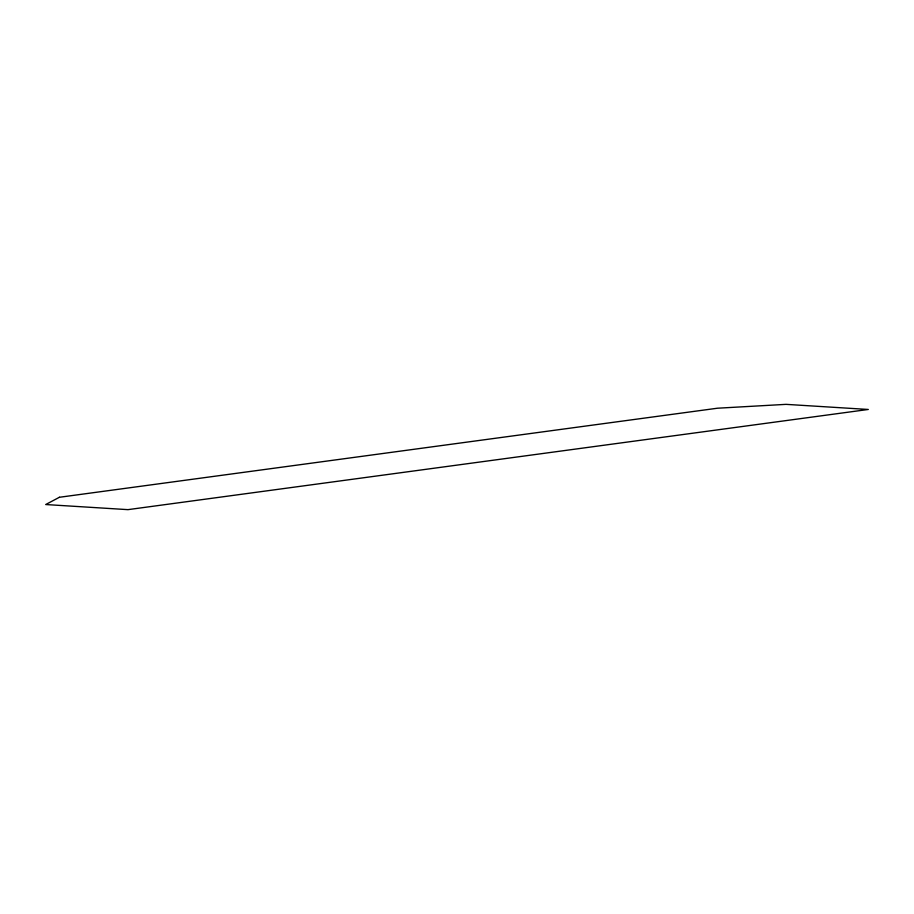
<?xml version="1.0" encoding="UTF-8"?>
<svg xmlns="http://www.w3.org/2000/svg" width="914" height="914" viewBox="0 0 914 914"><rect width="100%" height="100%" fill="white"/><g stroke="black" fill="none" stroke-linecap="round" stroke-linejoin="round"><path stroke-width="1.37" d="M59.41 497.273L45.7 504.539L127.96 509.646L868.3 409.461L786.04 404.354L717.49 408.215L59.41 497.273"/></g></svg>
